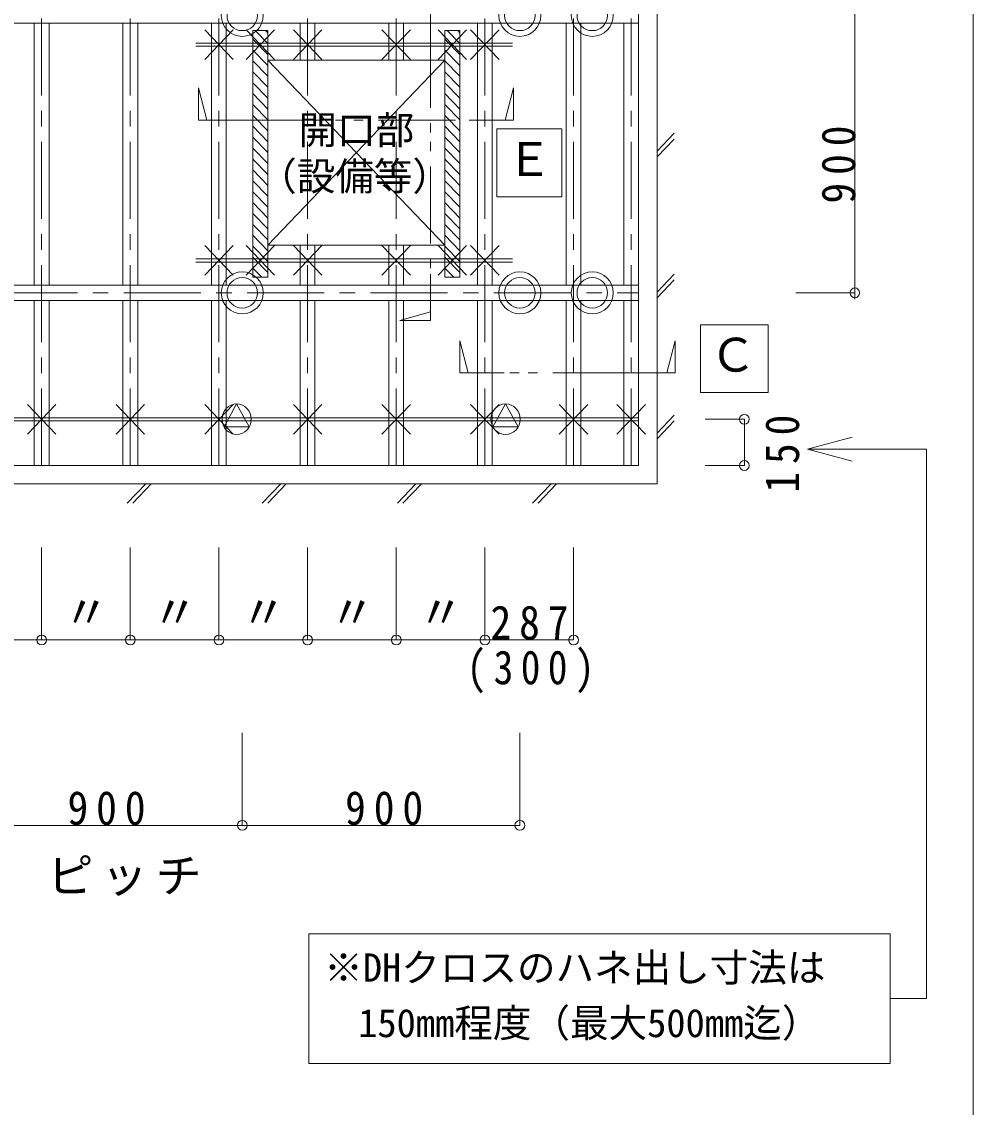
# Model space of a CAD drawing. Units: millimetres on the paper, enlarged 10 times, with parts at other scales. Extents: x -2077 to 2023, y -1433 to 1417.
# Drawn here: x -1304 to -687, y -298 to 406 of the extents above; entities that cross this region are included whole.
import ezdxf
from ezdxf.enums import TextEntityAlignment as Align

# ---------------------------------------------------------------- set-up
doc = ezdxf.new("R2010")
doc.units = ezdxf.units.MM
doc.header["$LTSCALE"] = 10
doc.linetypes.add('CHAIN1', pattern=[8, 5, -1, 1, -1])
doc.linetypes.add('DOUBLE_CHAIN1', pattern=[8.8, 5, -1, 0.6, -0.6, 0.6, -1])
for name, color, linetype, lineweight in [('0-0_基本', 7, 'Continuous', 9), ('0-1_軸組', 7, 'Continuous', 9), ('0-2_インサート', 7, 'Continuous', 9), ('0-3_文字', 7, 'Continuous', 9), ('0-5_仕上', 7, 'Continuous', 9), ('F-1_レイアウト', 7, 'Continuous', 9)]:
    doc.layers.add(name, color=color, linetype=linetype, lineweight=lineweight)
doc.styles.add('ＭＳ ゴシック', font='')
doc.styles.get('ＭＳ ゴシック').set_extended_font_data('MS Gothic')

msp = doc.modelspace()

# ---------------------------------------------------------------- linework, layer by layer
at = {"layer": '0-0_基本', "color": 4, "linetype": 'CHAIN1'}
for p, q in [((-1291.5, 1048.28), (-1291.5, 118.28)), ((-1234.02, 1048.28), (-1234.02, 118.28)), ((-1176.54, 1048.28), (-1176.54, 118.28)), ((-1119.06, 1048.28), (-1119.06, 118.28)), ((-1061.58, 1048.28), (-1061.58, 118.28)), ((-1004.1, 1048.28), (-1004.1, 118.28)), ((-946.62, 1048.28), (-946.62, 118.28)), ((-909.26, 1048.28), (-909.26, 118.28)), ((-1958.27, 230.28), (-904.47, 230.28))]:
    msp.add_line(p, q, dxfattribs=at)
at = {"layer": '0-0_基本'}
for p, q in [((-1185.77, 381.65), (-1167.31, 400.92)), ((-1185.77, 400.92), (-1167.31, 381.65)), ((-1158.95, 381.65), (-1140.49, 400.92)), ((-1158.95, 400.92), (-1140.49, 381.65)), ((-1128.29, 381.65), (-1109.83, 400.92)), ((-1128.29, 400.92), (-1109.83, 381.65)), ((-1070.81, 381.65), (-1052.35, 400.92)), ((-1070.81, 400.92), (-1052.35, 381.65)), ((-1034.41, 381.65), (-1015.95, 400.92)), ((-1034.41, 400.92), (-1015.95, 381.65)), ((-1013.33, 381.65), (-994.87, 400.92)), ((-1013.33, 400.92), (-994.87, 381.65)), ((-1191.45, 392.28), (-986.15, 392.28)), ((-1191.45, 390.28), (-986.15, 390.28)), ((-1144.93, 261.28), (-1144.93, 381.28)), ((-1029.97, 261.28), (-1029.97, 381.28)), ((-1029.97, 381.28), (-1029.97, 261.28)), ((-892.47, 322.25), (-881.39, 333.82)), ((-892.47, 318.52), (-881.39, 330.09)), ((-1185.77, 241.65), (-1167.31, 260.92)), ((-1185.77, 260.92), (-1167.31, 241.65)), ((-1158.95, 241.65), (-1140.49, 260.92)), ((-1158.95, 260.92), (-1140.49, 241.65)), ((-1029.97, 261.28), (-1144.93, 261.28)), ((-1128.29, 241.65), (-1109.83, 260.92)), ((-1128.29, 260.92), (-1109.83, 241.65)), ((-1070.81, 241.65), (-1052.35, 260.92)), ((-1070.81, 260.92), (-1052.35, 241.65)), ((-1034.41, 241.65), (-1015.95, 260.92)), ((-1034.41, 260.92), (-1015.95, 241.65)), ((-1013.33, 241.65), (-994.87, 260.92)), ((-1013.33, 260.92), (-994.87, 241.65)), ((-1103.35, 252.28), (-1191.45, 252.28)), ((-1191.45, 252.28), (-986.15, 252.28)), ((-1103.35, 250.28), (-1191.45, 250.28)), ((-1191.45, 250.28), (-986.15, 250.28)), ((-892.47, 230.79), (-881.39, 242.36)), ((-892.47, 227.07), (-881.39, 238.64)), ((-1300.73, 138.65), (-1282.27, 157.92)), ((-1300.73, 157.92), (-1282.27, 138.65)), ((-1243.25, 138.65), (-1224.79, 157.92)), ((-1243.25, 157.92), (-1224.79, 138.65)), ((-1185.77, 138.65), (-1167.31, 157.92)), ((-1185.77, 157.92), (-1167.31, 138.65)), ((-1128.29, 138.65), (-1109.83, 157.92)), ((-1128.29, 157.92), (-1109.83, 138.65)), ((-1070.81, 138.65), (-1052.35, 157.92)), ((-1070.81, 157.92), (-1052.35, 138.65)), ((-1013.33, 138.65), (-994.87, 157.92)), ((-1013.33, 157.92), (-994.87, 138.65)), ((-955.85, 138.65), (-937.39, 157.92)), ((-955.85, 157.92), (-937.39, 138.65)), ((-918.49, 138.65), (-900.03, 157.92)), ((-918.49, 157.92), (-900.03, 138.65)), ((-1958.27, 149.28), (-904.47, 149.28)), ((-892.47, 139.33), (-881.39, 150.91)), ((-1958.27, 147.28), (-904.47, 147.28)), ((-892.47, 135.61), (-881.39, 147.18)), ((-1236.03, 93.77), (-1224.04, 106.28)), ((-1232.46, 93.77), (-1220.47, 106.28)), ((-1148.41, 93.77), (-1136.43, 106.28)), ((-1144.84, 93.77), (-1132.86, 106.28)), ((-1060.8, 93.77), (-1048.81, 106.28)), ((-1057.23, 93.77), (-1045.24, 106.28)), ((-973.18, 93.77), (-961.2, 106.28)), ((-969.61, 93.77), (-957.63, 106.28))]:
    msp.add_line(p, q, dxfattribs=at)
for points in [[(-1958.59, 118.28), (-904.47, 118.28), (-904.47, 1048.28)], [(-892.47, 1048.28), (-892.47, 106.28), (-1958.08, 106.28)], [(-1144.93, 261.28), (-1144.93, 381.28), (-1029.97, 381.28)]]:
    msp.add_lwpolyline(points, dxfattribs=at)
at = {"layer": '0-1_軸組'}
for p, q in [((-904.47, 405.28), (-1958.27, 405.28)), ((-1296.29, 405.28), (-1296.29, 235.28)), ((-1286.71, 405.28), (-1286.71, 235.28)), ((-1238.81, 405.28), (-1238.81, 235.28)), ((-1229.23, 405.28), (-1229.23, 235.28)), ((-1181.33, 405.28), (-1181.33, 235.28)), ((-1171.75, 405.28), (-1171.75, 235.28)), ((-1123.85, 405.28), (-1123.85, 381.28)), ((-1114.27, 405.28), (-1114.27, 381.28)), ((-1066.37, 405.28), (-1066.37, 381.28)), ((-1056.79, 405.28), (-1056.79, 381.28)), ((-1008.89, 405.28), (-1008.89, 235.28)), ((-999.31, 405.28), (-999.31, 235.28)), ((-951.41, 405.28), (-951.41, 235.28)), ((-941.83, 405.28), (-941.83, 235.28)), ((-914.05, 405.28), (-914.05, 235.28)), ((-904.47, 405.28), (-904.47, 235.28)), ((-1154.51, 400.41), (-1144.93, 400.41)), ((-1154.51, 240.41), (-1154.51, 400.41)), ((-1154.51, 394.89), (-1144.93, 384.89)), ((-1153.02, 400.41), (-1144.93, 391.96)), ((-1146.25, 400.41), (-1144.93, 399.03)), ((-1144.93, 400.41), (-1144.93, 240.41)), ((-1029.97, 400.41), (-1020.39, 400.41)), ((-1029.97, 240.41), (-1029.97, 400.41)), ((-1029.97, 394.89), (-1020.39, 384.89)), ((-1028.48, 400.41), (-1020.39, 391.96)), ((-1021.71, 400.41), (-1020.39, 399.03)), ((-1020.39, 400.41), (-1020.39, 240.41)), ((-1154.51, 387.82), (-1144.93, 377.82)), ((-1029.97, 387.82), (-1020.39, 377.82)), ((-1154.51, 380.75), (-1144.93, 370.75)), ((-1123.85, 381.28), (-1114.27, 381.28)), ((-1066.37, 381.28), (-1056.79, 381.28)), ((-1029.97, 380.75), (-1020.39, 370.75)), ((-1154.51, 373.67), (-1144.93, 363.67)), ((-1029.97, 373.67), (-1020.39, 363.67)), ((-1154.51, 366.6), (-1144.93, 356.6)), ((-1029.97, 366.6), (-1020.39, 356.6)), ((-1154.51, 359.53), (-1144.93, 349.53)), ((-1029.97, 359.53), (-1020.39, 349.53)), ((-1154.51, 352.46), (-1144.93, 342.46)), ((-1029.97, 352.46), (-1020.39, 342.46)), ((-1154.51, 345.39), (-1144.93, 335.39)), ((-1029.97, 345.39), (-1020.39, 335.39)), ((-1154.51, 338.32), (-1144.93, 328.32)), ((-1029.97, 338.32), (-1020.39, 328.32)), ((-1154.51, 331.25), (-1144.93, 321.25)), ((-1029.97, 331.25), (-1020.39, 321.25)), ((-1154.51, 324.18), (-1144.93, 314.18)), ((-1029.97, 324.18), (-1020.39, 314.18)), ((-1154.51, 317.11), (-1144.93, 307.11)), ((-1029.97, 317.11), (-1020.39, 307.11)), ((-1154.51, 310.03), (-1144.93, 300.03)), ((-1029.97, 310.03), (-1020.39, 300.03)), ((-1154.51, 302.96), (-1144.93, 292.96)), ((-1029.97, 302.96), (-1020.39, 292.96)), ((-1154.51, 295.89), (-1144.93, 285.89)), ((-1029.97, 295.89), (-1020.39, 285.89)), ((-1154.51, 288.82), (-1144.93, 278.82)), ((-1029.97, 288.82), (-1020.39, 278.82)), ((-1154.51, 281.75), (-1144.93, 271.75)), ((-1029.97, 281.75), (-1020.39, 271.75)), ((-1154.51, 274.68), (-1144.93, 264.68)), ((-1029.97, 274.68), (-1020.39, 264.68)), ((-1154.51, 267.61), (-1144.93, 257.61)), ((-1123.85, 261.28), (-1123.85, 235.28)), ((-1123.85, 261.28), (-1114.27, 261.28)), ((-1114.27, 261.28), (-1114.27, 235.28)), ((-1066.37, 261.28), (-1066.37, 235.28)), ((-1066.37, 261.28), (-1056.79, 261.28)), ((-1056.79, 261.28), (-1056.79, 235.28)), ((-1029.97, 267.61), (-1020.39, 257.61)), ((-1154.51, 260.54), (-1144.93, 250.54)), ((-1029.97, 260.54), (-1020.39, 250.54)), ((-1154.51, 253.47), (-1144.93, 243.47)), ((-1029.97, 253.47), (-1020.39, 243.47)), ((-1154.51, 246.4), (-1148.77, 240.41)), ((-1154.51, 240.41), (-1144.93, 240.41)), ((-1029.97, 246.4), (-1024.23, 240.41)), ((-1020.39, 240.41), (-1029.97, 240.41)), ((-904.47, 235.28), (-1958.27, 235.28)), ((-904.47, 235.28), (-1958.27, 235.28)), ((-904.47, 225.28), (-1958.27, 225.28)), ((-904.47, 225.28), (-1958.27, 225.28)), ((-1296.29, 225.28), (-1296.29, 118.28)), ((-1286.71, 225.28), (-1286.71, 118.28)), ((-1238.81, 225.28), (-1238.81, 118.28)), ((-1229.23, 225.28), (-1229.23, 118.28)), ((-1181.33, 225.28), (-1181.33, 118.28)), ((-1171.75, 225.28), (-1171.75, 118.28)), ((-1123.85, 225.28), (-1123.85, 118.28)), ((-1114.27, 225.28), (-1114.27, 118.28)), ((-1066.37, 225.28), (-1066.37, 118.28)), ((-1056.79, 225.28), (-1056.79, 118.28)), ((-1008.89, 225.28), (-1008.89, 118.28)), ((-999.31, 225.28), (-999.31, 118.28)), ((-951.41, 225.28), (-951.41, 118.28)), ((-941.83, 225.28), (-941.83, 118.28)), ((-914.05, 225.28), (-914.05, 118.28)), ((-904.47, 225.28), (-904.47, 118.28))]:
    msp.add_line(p, q, dxfattribs=at)
at = {"layer": '0-2_インサート'}
for p, q in [((-1165.05, 158.17), (-1173.25, 143.34)), ((-1156.84, 143.34), (-1165.05, 158.17)), ((-990.69, 158.17), (-998.89, 143.34)), ((-982.49, 143.34), (-990.69, 158.17)), ((-1173.25, 143.34), (-1156.84, 143.34)), ((-998.89, 143.34), (-982.49, 143.34))]:
    msp.add_line(p, q, dxfattribs=at)
for centre, radius in [((-1161.42, 410.28), 13.62), ((-981.42, 410.28), 13.62), ((-934.47, 410.28), 13.62), ((-1161.42, 410.28), 9.89), ((-981.42, 410.28), 9.89), ((-934.47, 410.28), 9.89), ((-1161.42, 230.28), 13.62), ((-1161.42, 230.28), 9.89), ((-981.42, 230.28), 13.62), ((-981.42, 230.28), 9.89), ((-934.47, 230.28), 13.62), ((-934.47, 230.28), 9.89)]:
    msp.add_circle(centre, radius, dxfattribs=at)
for centre in [(-1165.05, 148.28), (-990.69, 148.28)]:
    msp.add_ellipse(centre, major_axis=(0, 9.89), ratio=0.958, dxfattribs=at)
at = {"layer": '0-3_文字'}
for p, q in [((-764.21, 954.28), (-764.21, 226.28)), ((-1039.28, 430.27), (-1039.28, 400.27)), ((-1189.8, 363.28), (-1184.43, 342.35)), ((-1189.8, 342.35), (-1189.8, 363.28)), ((-985.61, 363.28), (-990.98, 342.35)), ((-985.61, 342.35), (-985.61, 363.28)), ((-1189.8, 342.35), (-1161.06, 342.35)), ((-985.61, 342.35), (-1014.35, 342.35)), ((-996.44, 336.59), (-954.29, 336.59)), ((-996.44, 292.59), (-996.44, 336.59)), ((-954.29, 336.59), (-954.29, 292.59)), ((-954.29, 292.59), (-996.44, 292.59)), ((-1039.28, 212.3), (-1039.28, 242.3)), ((-764.21, 230.28), (-802.53, 230.28)), ((-1059.33, 212.3), (-1039.28, 217.9)), ((-1039.28, 212.3), (-1059.33, 212.3)), ((-1020.33, 199.22), (-1014.95, 178.3)), ((-1020.33, 178.3), (-1020.33, 199.22)), ((-880.7, 199.22), (-886.07, 178.3)), ((-880.7, 178.3), (-880.7, 199.22)), ((-991.59, 178.3), (-1020.33, 178.3)), ((-880.7, 178.3), (-909.44, 178.3)), ((-835.87, 148.28), (-861.26, 148.28)), ((-794.91, 128.84), (-765.93, 136.61)), ((-794.91, 128.84), (-765.93, 121.08)), ((-1291.5, 5.11), (-1291.5, 65.11)), ((-1234.02, 5.11), (-1234.02, 65.11)), ((-1176.54, 5.11), (-1176.54, 65.11)), ((-1119.06, 5.11), (-1119.06, 65.11)), ((-1061.58, 5.11), (-1061.58, 65.11)), ((-1004.1, 5.11), (-1004.1, 65.11)), ((-946.62, 5.11), (-946.62, 65.11)), ((-1348.98, 5.11), (-1291.5, 5.11)), ((-1291.5, 5.11), (-1234.02, 5.11)), ((-1234.02, 5.11), (-1176.54, 5.11)), ((-1176.54, 5.11), (-1119.06, 5.11)), ((-1119.06, 5.11), (-1061.58, 5.11)), ((-1061.58, 5.11), (-1004.1, 5.11)), ((-1004.1, 5.11), (-946.62, 5.11)), ((-1161.42, -115.23), (-1161.42, -55.23)), ((-981.42, -115.23), (-981.42, -55.23)), ((-1881.42, -115.23), (-981.42, -115.23)), ((-1118.25, -185.6), (-1118.25, -269.6)), ((-1118.25, -185.6), (-741.23, -185.6)), ((-717.76, -227.6), (-741.23, -227.6)), ((-1118.25, -269.6), (-741.23, -269.6))]:
    msp.add_line(p, q, dxfattribs=at)
at = {"layer": '0-3_文字', "color": 4, "linetype": 'DOUBLE_CHAIN1'}
for p, q in [((-1039.28, 400.27), (-1039.28, 242.3)), ((-1161.06, 342.35), (-1005.06, 342.35)), ((-909.94, 178.3), (-1005.68, 178.3))]:
    msp.add_line(p, q, dxfattribs=at)
at = {"layer": '0-3_文字'}
msp.add_lwpolyline([(-864.4, 165.56), (-864.4, 209.56), (-820.4, 209.56), (-820.4, 165.56)], close=True, dxfattribs=at)
for points in [[(-835.87, 148.28), (-835.87, 118.28), (-861.26, 118.28)], [(-794.91, 128.84), (-717.76, 128.84), (-717.76, -227.6)], [(-741.23, -185.6), (-741.23, -227.6), (-741.23, -269.6)]]:
    msp.add_lwpolyline(points, dxfattribs=at)
for centre in [(-835.87, 148.28), (-835.87, 118.28), (-1291.5, 5.11), (-1234.02, 5.11), (-1176.54, 5.11), (-1119.06, 5.11), (-1061.58, 5.11), (-1004.1, 5.11), (-946.62, 5.11), (-1161.42, -115.23), (-981.42, -115.23)]:
    msp.add_circle(centre, 3.19, dxfattribs=at)
msp.add_ellipse((-764.21, 230.28), major_axis=(0, 3.19), ratio=0.958, dxfattribs=at)
at = {"layer": '0-5_仕上'}
for p, q in [((-1144.93, 261.28), (-1029.97, 381.28)), ((-1144.93, 381.28), (-1029.97, 261.28))]:
    msp.add_line(p, q, dxfattribs=at)
msp.add_lwpolyline([(-1144.93, 381.28), (-1029.97, 381.28), (-1029.97, 261.28), (-1144.93, 261.28)], close=True, dxfattribs=at)
at = {"layer": 'F-1_レイアウト'}
msp.add_line((-687.43, -1252.82), (-687.43, 1417.18), dxfattribs=at)

# ---------------------------------------------------------------- texts
at = {"layer": '0-3_文字', "style": 'ＭＳ ゴシック'}
for s, height, p in [('開口部', 18.33, (-1124.95, 321.28)), ('Ｅ', 21.99, (-990.36, 299.59)), ('（設備等）', 18.33, (-1151.09, 291.28)), ('Ｃ', 21.99, (-858.32, 172.56)), ('〃', 21.99, (-1277.62, 5.67)), ('〃', 21.99, (-1220.14, 5.67)), ('〃', 21.99, (-1162.66, 5.67)), ('〃', 21.99, (-1105.18, 5.67)), ('〃', 21.99, (-1047.7, 5.67)), ('※DHクロスのハネ出し寸法は', 18.33, (-1108.25, -222.1)), ('150mm程度（最大500mm迄）', 18.33, (-1086.27, -258.1))]:
    msp.add_text(s, height=height, dxfattribs=at).set_placement(p, align=Align.BOTTOM_LEFT)
at = {"layer": '0-3_文字', "char_height": 21.99, "attachment_point": 7, "rotation": 90, "style": 'ＭＳ ゴシック'}
for s, insert in [('\\T1.38;\\W0.9;900', (-763.58, 288.21)), ('\\T1.38;\\W0.9;150', (-800.04, 100.64))]:
    msp.add_mtext(s, dxfattribs=dict(at, insert=insert))
at = {"layer": '0-3_文字', "char_height": 21.99, "attachment_point": 7, "style": 'ＭＳ ゴシック'}
for s, insert in [('\\T1.38;\\W0.9;287', (-1000.48, 5.11)), ('\\T1.38;\\W0.85;(300)', (-1015.93, -29.52)), ('\\T1.38;\\W0.9;900', (-1274.74, -115.23)), ('\\T1.38;\\W0.9;900', (-1094.74, -115.23)), ('\\T1.17;インサート（吊ボルト）ピッチ', (-1673.92, -161.64))]:
    msp.add_mtext(s, dxfattribs=dict(at, insert=insert))

doc.saveas('drawing.dxf')
